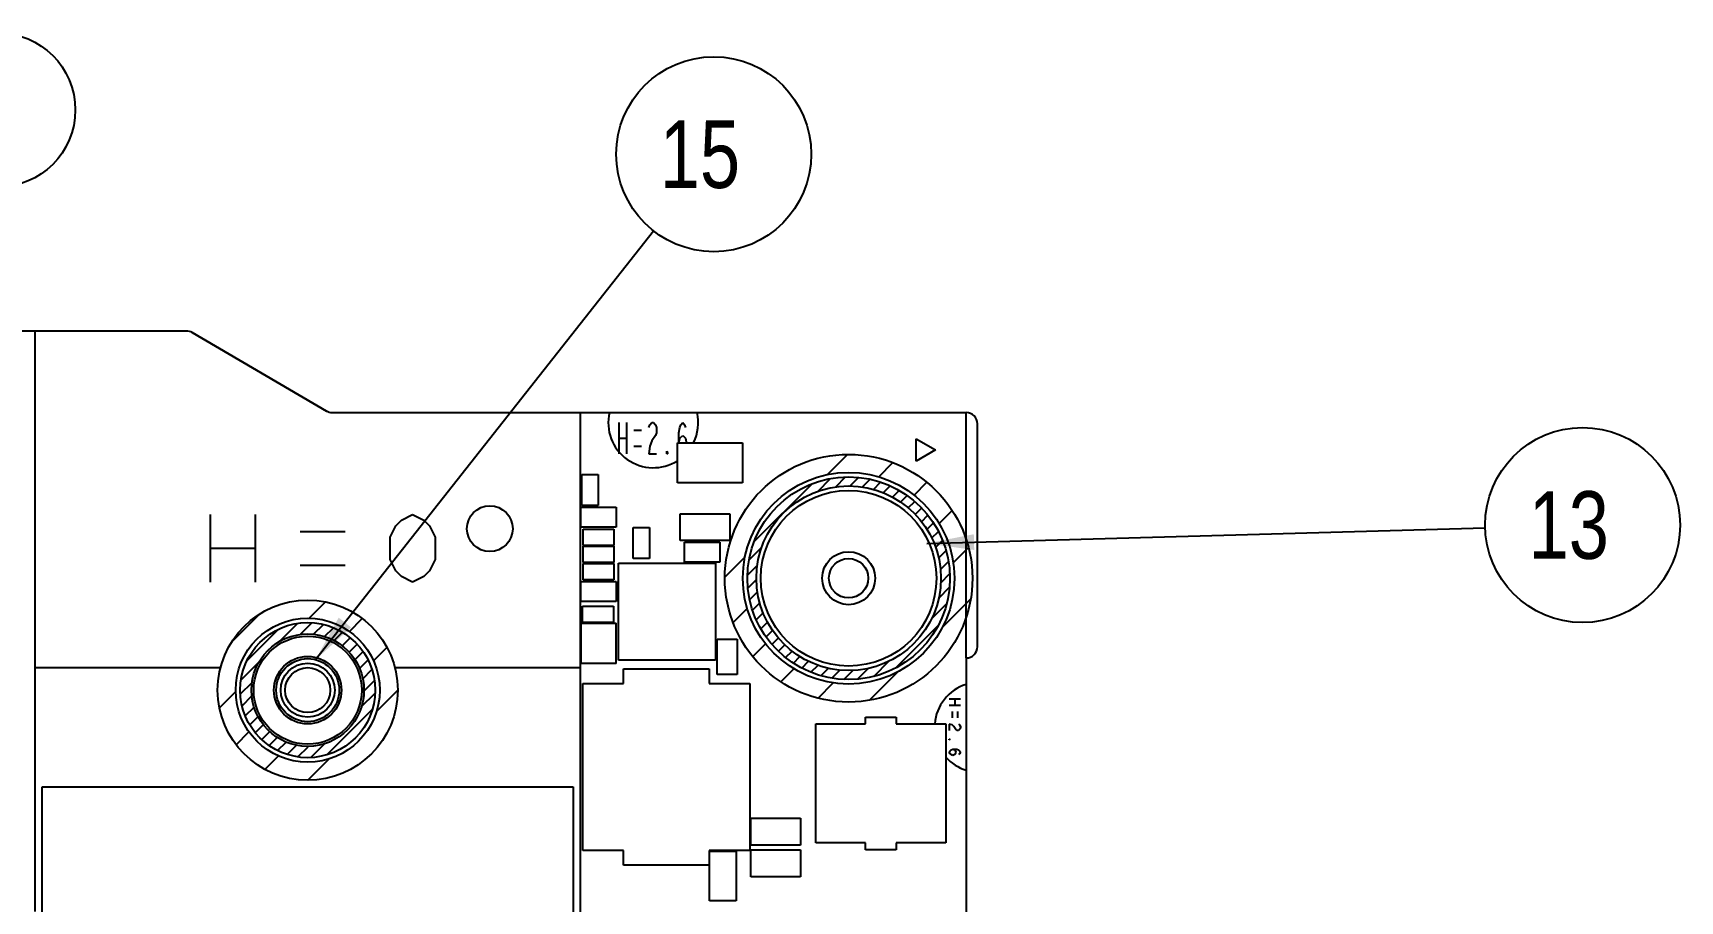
# Model space of a CAD drawing. Header units: millimetres. Extents: x 0 to 841, y 0 to 594.
# Drawn here: x 472.6 to 545.8, y 444 to 482.6 of the extents above; entities that cross this region are included whole.
import ezdxf

# ---------------------------------------------------------------- set-up
doc = ezdxf.new("R2010")
doc.units = ezdxf.units.MM
doc.header["$LTSCALE"] = 46.255
doc.layers.get('0').update_dxf_attribs({"linetype": 'CONTINUOUS'})
doc.layers.add('ASSEM_MEM', color=7, linetype='CONTINUOUS')
doc.layers.add('DETAIL', color=7, linetype='CONTINUOUS')
doc.styles.get("Standard").update_dxf_attribs({"font": 'txt', "width": 0.8})
doc.dimstyles.get("Standard").update_dxf_attribs({"dimtxt": 3, "dimasz": 2.1, "dimexe": 2, "dimexo": 1, "dimtad": 1, "dimzin": 0, "dimdsep": 46, "dimtxsty": 'STANDARD', "dimblk": '_FILLED', "dimblk1": '_FILLED', "dimblk2": '_FILLED', "dimcen": 0.09, "dimazin": 0, "dimtol": 1, "dimtp": 0.01, "dimtm": 0.01, "dimtfac": 1, "dimtofl": 0, "dimtmove": 0, "dimatfit": 3, "dimldrblk": '_FILLED', "dimfxl": 1, "dimtolj": 1, "dimtzin": 0, "dimarcsym": 0})

# ---------------------------------------------------------------- blocks, each defined once
blk = doc.blocks.new('_FILLED')
at = {"color": 0, "linetype": 'BYBLOCK'}
blk.add_solid([(0, 0), (-1, 0.167), (-1, -0.167)], dxfattribs=at)
blk = doc.blocks.new('BALLOON_BL17', base_point=(541.462, 460.706))
at = {"layer": 'DETAIL', "color": 2, "linetype": 'CONTINUOUS'}
blk.add_circle((541.462, 460.706), 4.33, dxfattribs=at)
at = {"layer": 'DETAIL', "color": 2, "linetype": 'CONTINUOUS', "insert": (539.062, 462.206), "char_height": 3, "width": 4.8, "attachment_point": 1, "line_spacing_factor": 0.9}
blk.add_mtext('13', dxfattribs=at)
blk = doc.blocks.new('BALLOON_BL20', base_point=(502.865, 477.176))
at = {"layer": 'DETAIL', "color": 2, "linetype": 'CONTINUOUS'}
blk.add_circle((502.865, 477.176), 4.33, dxfattribs=at)
at = {"layer": 'DETAIL', "color": 2, "linetype": 'CONTINUOUS', "insert": (500.465, 478.676), "char_height": 3, "width": 4.8, "attachment_point": 1, "line_spacing_factor": 0.9}
blk.add_mtext('15', dxfattribs=at)
blk = doc.blocks.new('BALLOON_BL21', base_point=(471.08, 479.14))
at = {"layer": 'DETAIL', "color": 2, "linetype": 'CONTINUOUS'}
blk.add_circle((471.08, 479.14), 3.421, dxfattribs=at)
at = {"layer": 'DETAIL', "color": 2, "linetype": 'CONTINUOUS', "insert": (469.88, 480.64), "char_height": 3, "width": 2.4, "attachment_point": 1, "line_spacing_factor": 0.9}
blk.add_mtext('2', dxfattribs=at)

msp = doc.modelspace()

# ---------------------------------------------------------------- linework, layer by layer
at = {"layer": 'ASSEM_MEM', "color": 7, "linetype": 'CONTINUOUS'}
for p, q in [((472.727, 469.322), (468.247, 469.322)), ((485.66, 465.77), (479.694, 469.253)), ((485.912, 465.702), (485.912, 465.702)), ((496.927, 465.702), (498.228, 465.702)), ((502.126, 465.702), (514.077, 465.702)), ((514.577, 465.202), (514.577, 465.202)), ((501.249, 464.354), (504.145, 464.354)), ((501.249, 462.576), (501.249, 464.354)), ((504.145, 464.354), (504.145, 462.576)), ((497.001, 462.944), (497.725, 462.944)), ((497.001, 461.572), (497.001, 462.944)), ((497.725, 462.944), (497.725, 461.572)), ((504.145, 462.576), (501.249, 462.576)), ((496.957, 461.496), (498.532, 461.496)), ((496.957, 460.607), (496.957, 461.496)), ((497.725, 461.572), (497.001, 461.572)), ((498.532, 461.496), (498.532, 460.607)), ((501.366, 461.207), (503.576, 461.207)), ((501.366, 460.013), (501.366, 461.207)), ((503.576, 461.207), (503.576, 460.013)), ((498.532, 460.607), (496.957, 460.607)), ((497.058, 460.525), (498.43, 460.525)), ((497.058, 459.801), (497.058, 460.525)), ((498.43, 460.525), (498.43, 459.801)), ((499.287, 460.595), (500.011, 460.595)), ((499.287, 459.223), (499.287, 460.595)), ((500.011, 460.595), (500.011, 459.223)), ((498.43, 459.801), (497.058, 459.801)), ((497.058, 459.763), (498.43, 459.763)), ((497.058, 459.039), (497.058, 459.763)), ((498.43, 459.763), (498.43, 459.039)), ((503.576, 460.013), (501.366, 460.013)), ((501.567, 459.947), (503.142, 459.947)), ((501.567, 459.058), (501.567, 459.947)), ((503.142, 459.947), (503.142, 459.058)), ((498.43, 459.039), (497.058, 459.039)), ((497.058, 459.001), (498.43, 459.001)), ((497.058, 458.277), (497.058, 459.001)), ((498.43, 459.001), (498.43, 458.277)), ((498.641, 459.012), (502.943, 459.012)), ((498.641, 454.71), (498.641, 459.012)), ((500.011, 459.223), (499.287, 459.223)), ((503.142, 459.058), (501.567, 459.058)), ((502.943, 459.012), (502.943, 454.71)), ((496.957, 458.194), (498.532, 458.194)), ((496.957, 457.305), (496.957, 458.194)), ((498.43, 458.277), (497.058, 458.277)), ((498.532, 458.194), (498.532, 457.305)), ((498.532, 457.305), (496.957, 457.305)), ((497.033, 457.096), (498.405, 457.096)), ((497.033, 456.372), (497.033, 457.096)), ((498.405, 457.096), (498.405, 456.372)), ((496.957, 456.34), (498.532, 456.34)), ((496.957, 456.34), (496.957, 454.554)), ((498.405, 456.372), (497.033, 456.372)), ((498.532, 454.554), (498.532, 456.34)), ((503.015, 455.639), (503.904, 455.639)), ((503.015, 454.064), (503.015, 455.639)), ((503.904, 455.639), (503.904, 454.064)), ((514.577, 455.302), (514.577, 455.301)), ((498.532, 454.554), (496.957, 454.554)), ((502.943, 454.71), (498.641, 454.71)), ((514.077, 454.802), (514.077, 453.63)), ((497.046, 453.673), (498.849, 453.673)), ((497.046, 446.256), (497.046, 453.673)), ((498.849, 454.323), (502.659, 454.323)), ((498.849, 453.673), (498.849, 454.323)), ((502.659, 454.323), (502.659, 453.673)), ((502.659, 453.673), (504.462, 453.673)), ((503.904, 454.064), (503.015, 454.064)), ((504.462, 453.673), (504.462, 446.256)), ((507.404, 451.87), (509.604, 451.87)), ((507.404, 446.589), (507.404, 451.87)), ((509.604, 452.173), (510.975, 452.173)), ((509.604, 451.87), (509.604, 452.173)), ((510.975, 452.173), (510.975, 451.87)), ((510.975, 451.87), (513.175, 451.87)), ((513.175, 451.87), (513.175, 446.589)), ((514.077, 449.814), (514.077, 442.822)), ((504.513, 447.679), (506.723, 447.679)), ((504.513, 446.485), (504.513, 447.679)), ((506.723, 447.679), (506.723, 446.485)), ((506.723, 446.485), (504.513, 446.485)), ((509.604, 446.589), (507.404, 446.589)), ((509.604, 446.285), (509.604, 446.589)), ((513.175, 446.589), (510.975, 446.589)), ((510.975, 446.589), (510.975, 446.285)), ((498.849, 446.256), (497.046, 446.256)), ((498.849, 445.606), (498.849, 446.256)), ((504.462, 446.256), (502.659, 446.256)), ((502.659, 446.256), (502.659, 445.606)), ((502.659, 446.218), (503.866, 446.218)), ((503.866, 446.218), (503.866, 444.008)), ((504.513, 446.282), (506.723, 446.282)), ((504.513, 445.088), (504.513, 446.282)), ((506.723, 446.282), (506.723, 445.088)), ((510.975, 446.285), (509.604, 446.285)), ((502.659, 445.606), (498.849, 445.606)), ((502.672, 444.008), (502.672, 445.606)), ((506.723, 445.088), (504.513, 445.088)), ((503.866, 444.008), (502.672, 444.008))]:
    msp.add_line(p, q, dxfattribs=at)
at = {"layer": 'ASSEM_MEM', "color": 4, "linetype": 'CONTINUOUS'}
for p, q in [((479.442, 469.322), (472.727, 469.322)), ((472.727, 443.543), (472.727, 469.322)), ((479.694, 469.254), (485.66, 465.77)), ((485.912, 465.702), (496.927, 465.702)), ((496.927, 465.702), (496.927, 421.372)), ((498.228, 465.702), (502.126, 465.702)), ((514.077, 454.802), (514.077, 465.702)), ((514.577, 455.302), (514.577, 465.202)), ((511.857, 464.538), (512.723, 464.038)), ((511.857, 463.538), (511.857, 464.538)), ((512.723, 464.038), (511.857, 463.538)), ((472.727, 454.372), (480.954, 454.372)), ((488.7, 454.372), (496.927, 454.372)), ((514.077, 453.63), (514.077, 449.814)), ((473.027, 449.072), (496.627, 449.072)), ((473.027, 428.672), (473.027, 449.072)), ((496.627, 449.072), (496.627, 428.672))]:
    msp.add_line(p, q, dxfattribs=at)
at = {"layer": 'ASSEM_MEM', "color": 40, "linetype": 'CONTINUOUS'}
for p, q in [((498.652, 465.265), (498.652, 463.865)), ((498.985, 465.265), (498.985, 463.865)), ((499.319, 464.915), (499.652, 464.915)), ((499.985, 465.032), (500.027, 465.149)), ((500.027, 465.149), (500.11, 465.265)), ((500.11, 465.265), (500.194, 465.265)), ((500.277, 464.682), (500.11, 464.449)), ((500.194, 465.265), (500.277, 465.149)), ((500.277, 465.149), (500.319, 465.032)), ((500.319, 464.799), (500.277, 464.682)), ((500.319, 465.032), (500.319, 464.799)), ((501.319, 464.799), (501.36, 465.032)), ((501.319, 464.332), (501.319, 464.799)), ((501.36, 465.032), (501.402, 465.149)), ((501.36, 464.565), (501.485, 464.682)), ((501.402, 465.149), (501.485, 465.265)), ((501.485, 465.265), (501.569, 465.149)), ((501.485, 464.682), (501.61, 464.565)), ((501.569, 465.149), (501.61, 465.032)), ((498.652, 464.565), (498.985, 464.565)), ((499.319, 464.215), (499.652, 464.215)), ((500.027, 464.215), (499.985, 463.865)), ((500.11, 464.449), (500.027, 464.215)), ((500.777, 463.865), (500.777, 463.982)), ((500.777, 463.982), (500.819, 463.865)), ((501.319, 464.332), (501.36, 464.565)), ((501.61, 464.565), (501.652, 464.332)), ((499.985, 463.865), (500.319, 463.865)), ((500.819, 463.865), (500.777, 463.865)), ((480.487, 461.172), (480.487, 458.172)), ((482.487, 461.172), (482.487, 458.172)), ((488.987, 460.922), (489.487, 461.172)), ((489.487, 461.172), (489.987, 460.922)), ((484.487, 460.422), (486.487, 460.422)), ((488.487, 460.172), (488.737, 460.672)), ((488.737, 460.672), (488.987, 460.922)), ((489.987, 460.922), (490.237, 460.672)), ((490.237, 460.672), (490.487, 460.172)), ((480.487, 459.672), (482.487, 459.672)), ((488.487, 459.172), (488.487, 460.172)), ((490.487, 460.172), (490.487, 459.172)), ((484.487, 458.922), (486.487, 458.922)), ((488.737, 458.672), (488.487, 459.172)), ((490.487, 459.172), (490.237, 458.672)), ((488.987, 458.422), (488.737, 458.672)), ((489.487, 458.172), (488.987, 458.422)), ((489.987, 458.422), (489.487, 458.172)), ((490.237, 458.672), (489.987, 458.422)), ((513.823, 452.972), (513.326, 452.972)), ((513.574, 452.972), (513.574, 452.695)), ((513.823, 452.695), (513.326, 452.695)), ((513.45, 452.417), (513.45, 452.139)), ((513.698, 452.417), (513.698, 452.139)), ((513.45, 451.827), (513.326, 451.861)), ((513.326, 451.861), (513.326, 451.584)), ((513.533, 451.757), (513.45, 451.827)), ((513.616, 451.618), (513.533, 451.757)), ((513.657, 451.584), (513.616, 451.618)), ((513.74, 451.584), (513.657, 451.584)), ((513.74, 451.861), (513.781, 451.827)), ((513.781, 451.618), (513.74, 451.584)), ((513.781, 451.827), (513.823, 451.757)), ((513.823, 451.688), (513.781, 451.618)), ((513.823, 451.757), (513.823, 451.688)), ((513.367, 451.202), (513.326, 451.167)), ((513.326, 451.202), (513.367, 451.202)), ((513.326, 451.167), (513.326, 451.202)), ((513.408, 450.716), (513.491, 450.75)), ((513.491, 450.75), (513.657, 450.75)), ((513.491, 450.75), (513.574, 450.716)), ((513.657, 450.75), (513.74, 450.716)), ((513.326, 450.611), (513.367, 450.681)), ((513.367, 450.542), (513.326, 450.611)), ((513.367, 450.681), (513.408, 450.716)), ((513.408, 450.507), (513.367, 450.542)), ((513.491, 450.472), (513.408, 450.507)), ((513.574, 450.507), (513.491, 450.472)), ((513.574, 450.716), (513.616, 450.611)), ((513.616, 450.611), (513.574, 450.507)), ((513.74, 450.716), (513.781, 450.681)), ((513.781, 450.542), (513.74, 450.507)), ((513.781, 450.681), (513.823, 450.611)), ((513.823, 450.611), (513.781, 450.542))]:
    msp.add_line(p, q, dxfattribs=at)
at = {"layer": 'ASSEM_MEM', "color": 2, "linetype": 'CONTINUOUS'}
for p, q in [((507.917, 462.947), (508.812, 463.842)), ((510.196, 462.847), (510.826, 463.477)), ((504.661, 459.968), (507.231, 462.538)), ((507.482, 462.194), (508.058, 462.77)), ((508.283, 462.4), (508.722, 462.84)), ((508.915, 462.438), (509.298, 462.82)), ((509.465, 462.393), (509.811, 462.739)), ((509.958, 462.291), (510.278, 462.611)), ((510.397, 462.136), (510.706, 462.444)), ((511.763, 462.036), (512.332, 462.605)), ((510.799, 461.943), (511.099, 462.243)), ((511.168, 461.717), (511.462, 462.011)), ((511.508, 461.463), (511.795, 461.75)), ((511.816, 461.176), (512.101, 461.461)), ((512.087, 460.853), (512.378, 461.144)), ((512.879, 460.773), (513.459, 461.353)), ((512.331, 460.502), (512.628, 460.798)), ((512.544, 460.12), (512.847, 460.423)), ((504.429, 459.141), (504.99, 459.702)), ((512.723, 459.704), (513.034, 460.015)), ((512.853, 459.24), (513.186, 459.572)), ((513.508, 459.023), (514.186, 459.701)), ((503.357, 458.387), (504.252, 459.282)), ((504.359, 458.476), (504.808, 458.926)), ((512.933, 458.725), (513.295, 459.087)), ((504.379, 457.901), (504.767, 458.289)), ((512.948, 458.145), (513.352, 458.549)), ((504.459, 457.387), (504.811, 457.739)), ((512.858, 457.461), (513.339, 457.942)), ((513.016, 456.152), (514.278, 457.415)), ((481.44, 455.499), (482.7, 456.759)), ((484.89, 456.571), (485.613, 457.294)), ((503.722, 456.373), (504.352, 457.003)), ((504.587, 456.921), (504.915, 457.249)), ((504.754, 456.493), (505.065, 456.804)), ((512.536, 456.543), (513.216, 457.224)), ((482.127, 454.679), (483.52, 456.072)), ((483.574, 455.532), (484.381, 456.338)), ((484.485, 455.848), (485.004, 456.367)), ((485.086, 455.854), (485.522, 456.29)), ((485.578, 455.752), (485.971, 456.145)), ((485.996, 455.575), (486.367, 455.946)), ((486.679, 455.981), (487.251, 456.553)), ((504.956, 456.099), (505.253, 456.397)), ((505.188, 455.737), (505.478, 456.027)), ((510.939, 454.353), (512.846, 456.259)), ((486.359, 455.343), (486.717, 455.701)), ((486.67, 455.059), (487.025, 455.414)), ((487.75, 454.674), (488.348, 455.271)), ((504.594, 454.867), (505.163, 455.436)), ((505.449, 455.403), (505.739, 455.693)), ((505.738, 455.098), (506.028, 455.387)), ((481.861, 453.818), (482.674, 454.632)), ((486.926, 454.721), (487.29, 455.085)), ((487.13, 454.33), (487.511, 454.712)), ((506.055, 454.82), (506.344, 455.109)), ((506.401, 454.571), (506.692, 454.863)), ((506.776, 454.352), (507.08, 454.656)), ((507.183, 454.165), (507.501, 454.483)), ((509.975, 453.983), (510.663, 454.67)), ((481.832, 453.195), (482.37, 453.733)), ((487.275, 453.88), (487.683, 454.289)), ((487.321, 453.332), (487.795, 453.806)), ((505.846, 453.739), (506.426, 454.319)), ((507.497, 453.012), (508.176, 453.691)), ((507.627, 454.013), (507.963, 454.35)), ((508.112, 453.904), (508.476, 454.268)), ((508.649, 453.847), (509.058, 454.256)), ((509.257, 453.86), (509.746, 454.349)), ((509.784, 452.92), (511.047, 454.183)), ((480.905, 452.586), (481.628, 453.309)), ((481.909, 452.677), (482.345, 453.113)), ((487.208, 452.624), (487.824, 453.24)), ((487.885, 452.43), (488.827, 453.372)), ((482.054, 452.227), (482.447, 452.621)), ((482.253, 451.832), (482.621, 452.2)), ((485.672, 450.493), (487.706, 452.527)), ((481.645, 450.948), (482.218, 451.52)), ((482.497, 451.482), (482.857, 451.841)), ((482.785, 451.174), (483.143, 451.532)), ((483.114, 450.909), (483.477, 451.272)), ((483.487, 450.688), (483.866, 451.066)), ((483.91, 450.515), (484.323, 450.929)), ((484.393, 450.403), (484.844, 450.855)), ((484.959, 450.375), (485.574, 450.99)), ((482.928, 449.851), (483.525, 450.449)), ((484.827, 449.372), (485.769, 450.313))]:
    msp.add_line(p, q, dxfattribs=at)
at = {"layer": 'ASSEM_MEM', "color": 4, "linetype": 'CONTINUOUS'}
for centre, radius in [((508.857, 458.342), 5.5), ((508.857, 458.342), 4.7), ((508.857, 458.342), 4.5), ((484.827, 453.372), 4), ((484.827, 453.372), 3.2), ((484.827, 453.372), 3)]:
    msp.add_circle(centre, radius, dxfattribs=at)
at = {"layer": 'ASSEM_MEM', "color": 7, "linetype": 'CONTINUOUS'}
for centre, radius in [((508.857, 458.342), 4.1), ((508.857, 458.342), 3.9), ((492.918, 460.544), 1.016), ((508.857, 458.342), 1.175), ((508.857, 458.342), 0.875), ((484.827, 453.372), 2.5), ((484.827, 453.372), 2.4), ((484.827, 453.372), 1.5), ((484.827, 453.372), 1.4), ((484.827, 453.372), 1.2), ((484.827, 453.372), 1)]:
    msp.add_circle(centre, radius, dxfattribs=at)
for centre, start, end in [((479.442, 468.822), 59.69487, 89.96113), ((485.912, 466.202), 239.75183, 269.98269), ((514.077, 455.302), 269.99084, 359.99998)]:
    msp.add_arc(centre, 0.5, start, end, dxfattribs=at)
at = {"layer": 'ASSEM_MEM', "color": 4, "linetype": 'CONTINUOUS'}
for centre, radius, start, end in [((479.442, 468.822), 0.5, 59.72058, 90), ((485.912, 466.202), 0.5, 239.72058, 270), ((500.177, 465.252), 2, 166.99712, 302.42436), ((500.177, 465.252), 2, 333.31645, 13.00288), ((514.077, 465.202), 0.5, 0, 90), ((514.077, 455.302), 0.5, 270, 360), ((514.677, 451.722), 2, 107.4576, 175.75829), ((514.677, 451.722), 2, 221.32132, 252.5424)]:
    msp.add_arc(centre, radius, start, end, dxfattribs=at)

# ---------------------------------------------------------------- block references
at = {"layer": 'DETAIL', "color": 2, "linetype": 'CONTINUOUS'}
for name, p in [('BALLOON_BL21', (471.08, 479.14)), ('BALLOON_BL20', (502.865, 477.176)), ('BALLOON_BL17', (541.462, 460.706))]:
    msp.add_blockref(name, p, dxfattribs=at)

# ---------------------------------------------------------------- leaders
for points in [[(485.18, 454.727), (500.186, 473.774)], [(512.328, 459.889), (537.133, 460.584)]]:
    msp.add_leader(points, dimstyle='STANDARD', override={"dimtad": 0}, dxfattribs=at)

doc.saveas('drawing.dxf')
